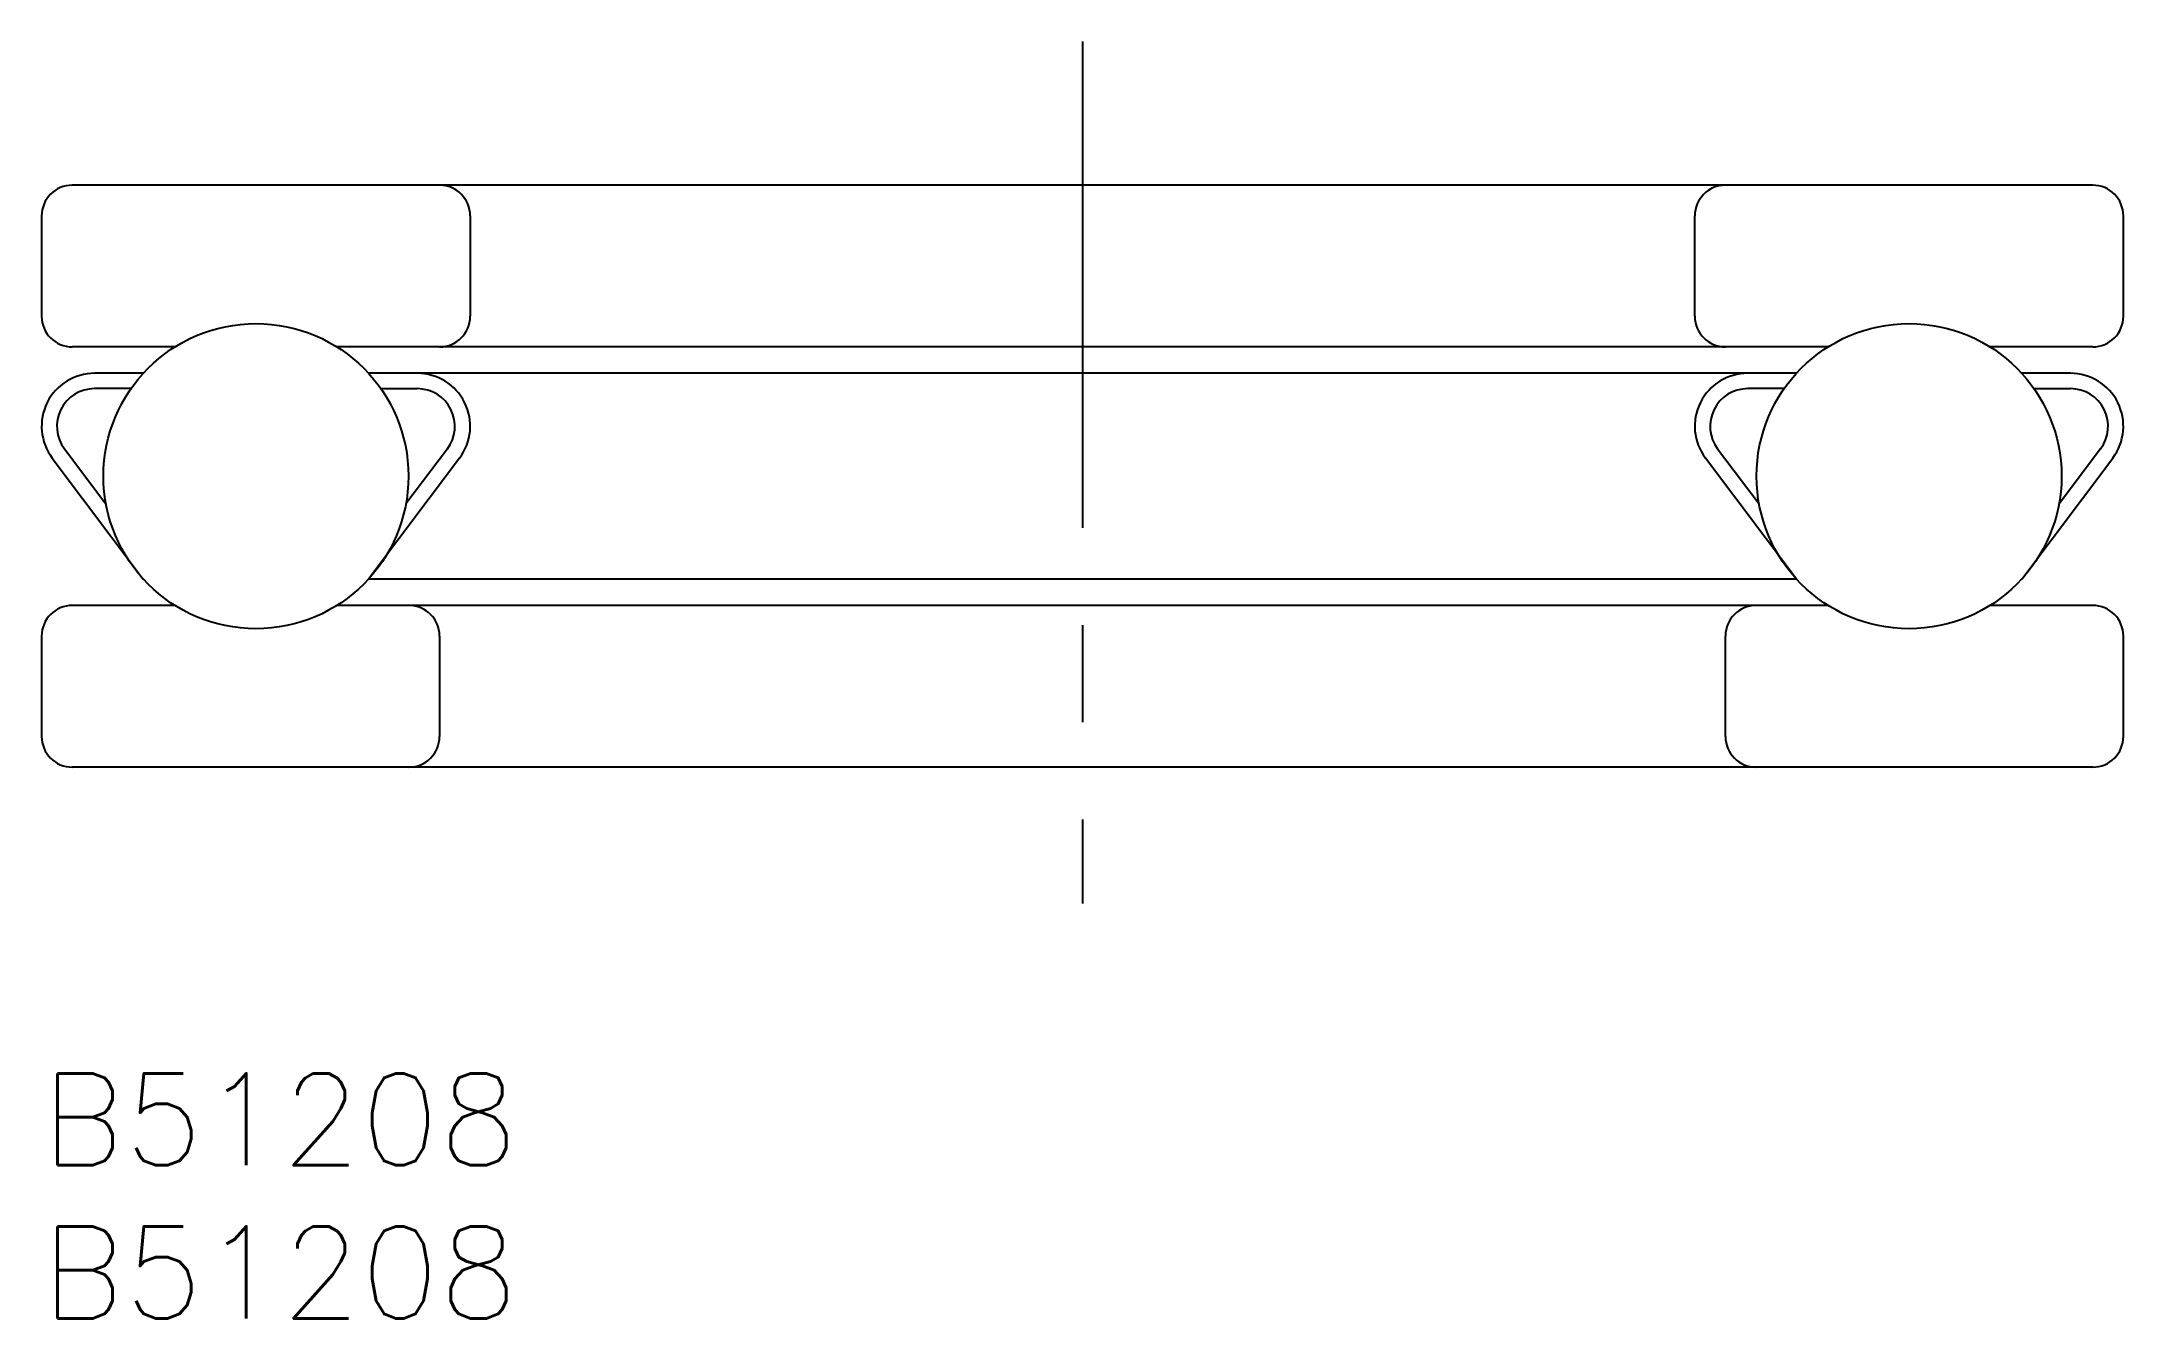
# Model space of a CAD drawing. Extents: x 0 to 68, y -8 to 33.7.
import ezdxf

# ---------------------------------------------------------------- set-up
doc = ezdxf.new("R2010")
doc.units = 0
doc.header["$LTSCALE"] = 0.5
doc.linetypes.add('CENTER', pattern=[50.8, 31.75, -6.35, 6.35, -6.35])
for name, color, linetype in [('MSM_CENTER', 1, 'CENTER'), ('MSM_CONTINUOUS', 7, 'CONTINUOUS'), ('MSM_PART_NUMBER', 7, 'CONTINUOUS')]:
    doc.layers.add(name, color=color, linetype=linetype)
doc.styles.get("Standard").update_dxf_attribs({"font": 'txt.shx', "height": 3, "bigfont": 'bigfont.shx'})

msp = doc.modelspace()

# ---------------------------------------------------------------- linework, layer by layer
at = {"layer": 'MSM_CENTER'}
msp.add_line((34, 33.688), (34, 5.542), dxfattribs=at)
at = {"layer": 'MSM_CONTINUOUS'}
for p, q in [((67, 29), (1, 29)), ((0, 28), (0, 24.722)), ((14, 28), (14, 24.722)), ((54, 24.722), (54, 28)), ((68, 24.722), (68, 28)), ((4.355, 23.722), (1, 23.722)), ((58.355, 23.722), (9.645, 23.722)), ((67, 23.722), (63.645, 23.722)), ((3.32, 22.858), (1.728, 22.858)), ((57.32, 22.858), (10.68, 22.858)), ((66.272, 22.858), (64.68, 22.858)), ((2.919, 22.358), (1.728, 22.358)), ((2.919, 22.358), (1.728, 22.358)), ((11.081, 22.358), (12.272, 22.358)), ((56.919, 22.358), (55.728, 22.358)), ((65.081, 22.358), (66.272, 22.358)), ((0.347, 20.091), (3.32, 16.142)), ((0.747, 20.392), (2.101, 18.592)), ((13.653, 20.091), (10.68, 16.142)), ((13.253, 20.392), (11.899, 18.592)), ((57.32, 16.142), (54.347, 20.091)), ((54.747, 20.392), (56.101, 18.592)), ((64.68, 16.142), (67.653, 20.091)), ((67.253, 20.392), (65.899, 18.592)), ((57.32, 16.142), (10.68, 16.142)), ((4.355, 15.278), (1, 15.278)), ((58.355, 15.278), (9.645, 15.278)), ((67, 15.278), (63.645, 15.278)), ((0, 14.278), (0, 11)), ((13, 14.278), (13, 11)), ((55, 11), (55, 14.278)), ((68, 11), (68, 14.278)), ((67, 10), (1, 10))]:
    msp.add_line(p, q, dxfattribs=at)
for centre in [(7, 19.5), (61, 19.5)]:
    msp.add_circle(centre, 4.982, dxfattribs=at)
for centre, radius, start, end in [((1, 28), 1, 90, 180), ((13, 28), 1, 360, 90), ((55, 28), 1, 90, 180), ((67, 28), 1, 360, 90), ((1, 24.722), 1, 180, 270), ((13, 24.722), 1, 270, 0), ((55, 24.722), 1, 180, 270), ((67, 24.722), 1, 270, 0), ((1.728, 21.13), 1.728, 90, 216.96606), ((12.272, 21.13), 1.728, 323.03394, 90), ((55.728, 21.13), 1.728, 90, 216.96606), ((66.272, 21.13), 1.728, 323.03394, 90), ((1.728, 21.13), 1.228, 90, 216.96606), ((12.272, 21.13), 1.228, 323.03394, 90), ((55.728, 21.13), 1.228, 90, 216.96606), ((66.272, 21.13), 1.228, 323.03394, 90), ((1, 14.278), 1, 90, 180), ((12, 14.278), 1, 360, 90), ((56, 14.278), 1, 90, 180), ((67, 14.278), 1, 0, 90), ((1, 11), 1, 180, 270), ((12, 11), 1, 270, 360), ((56, 11), 1, 180, 270), ((67, 11), 1, 270, 360)]:
    msp.add_arc(centre, radius, start, end, dxfattribs=at)

# ---------------------------------------------------------------- texts
at = {"layer": 'MSM_PART_NUMBER'}
for p in [(0, -3), (0, -8)]:
    msp.add_text('B51208', height=3, dxfattribs=at).set_placement(p)

doc.saveas('drawing.dxf')
